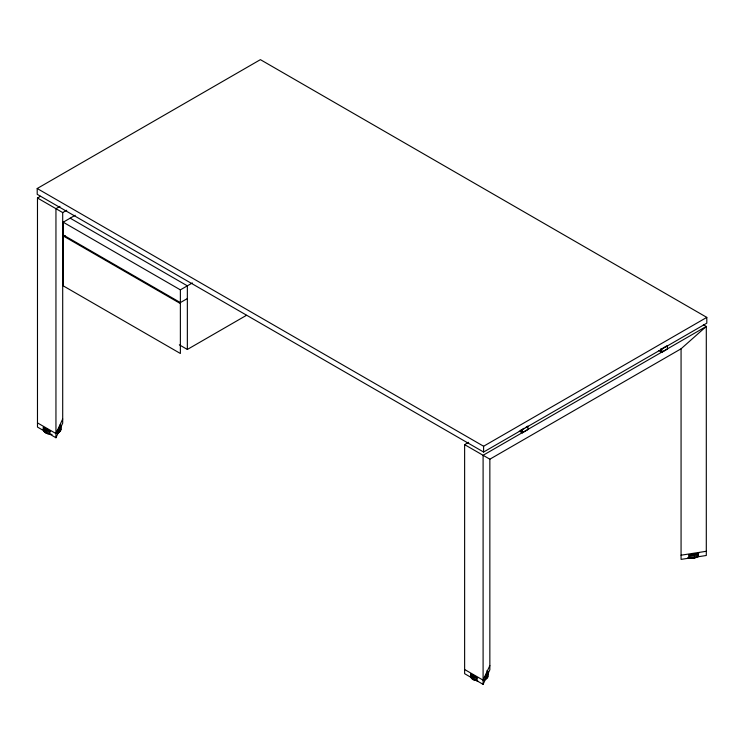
<?xml version="1.0" encoding="UTF-8"?>
<svg xmlns="http://www.w3.org/2000/svg" width="744" height="744" viewBox="0 0 744 744"><rect width="100%" height="100%" fill="white"/><g stroke="black" fill="none" stroke-linecap="round" stroke-linejoin="round"><path stroke-width="1.12" d="M60.878 426.107L60.45 427.688L58.292 429.716L58.292 432.934L60.776 430.125L60.45 424.526L60.506 426.824M487.069 670.4L487.925 673.515L485.441 676.324L485.441 679.551L487.599 677.514L487.599 674.362M62.701 418.984L55.949 433.547L37.479 422.89M40.492 196.277L37.479 198.016L37.479 427.075L43.487 430.543L43.487 427.326L49.941 431.046L49.941 434.273L55.949 437.742L58.134 433.017L58.134 429.79L60.506 424.675M60.506 427.902L62.701 423.178L62.701 212.579L37.479 198.016M489.85 665.601L483.098 680.165L464.628 669.498M468.646 442.308L464.628 444.633L464.628 673.692L470.636 677.161L470.636 673.934L477.09 677.663L477.09 680.881L483.098 684.35L485.283 679.625L485.283 676.408L487.655 671.293M487.655 674.51L489.85 669.786L489.85 459.197L464.628 444.633M489.85 459.197L681.067 348.797L706.298 326.43L703.378 324.747M698.876 556.233L694.459 558.084L689 558.084L689 554.866L694.459 554.866L698.876 553.015M37.2 188.511L260.4 59.65L706.8 317.381L706.8 323.175L483.6 452.036L37.2 194.314L37.2 188.511L483.6 446.242L706.8 317.381M59.966 206.358L55.949 208.683L55.949 437.742M62.701 212.579L66.728 210.254M187.349 298.558L180.374 302.585L63.194 234.937L63.194 222.205L75.181 215.286M63.194 222.205L180.374 289.862L192.361 282.943M179.341 344.835L187.349 349.457L246.469 315.326M524.185 428.219L522.325 429.297L522.325 432.841L521.488 432.357L521.488 429.697M526.045 427.149L527.905 426.07L527.905 429.613L522.325 432.841M662.755 348.22L667.405 345.532L667.405 349.076L661.825 352.303L660.988 351.819L660.988 349.159M57.242 430.237L58.134 429.79M57.242 433.454L58.134 433.017M484.391 676.845L485.283 676.408M484.391 680.072L485.283 679.625M681.067 555.201L706.298 551.295M180.374 289.862L180.374 353.484L63.194 285.836L63.194 235.904L65.342 235.904M52.043 434.431C48.676 434.375 43.757 433.306 43.208 429.325M43.31 430.125L43.31 426.907L45.793 429.716L50.657 431.148M470.459 673.515L472.942 676.324L477.806 677.756M470.459 676.742L472.942 679.551L477.806 680.983M687.716 557.777L689 558.084M658.775 350.536L660.709 351.652L660.709 349.001M519.275 431.083L521.209 432.199L521.209 429.539M70.169 218.178L187.349 285.836L187.349 349.457M63.194 235.904L180.374 303.552M60.776 428.535L60.878 429.325M697.984 553.62L697.984 556.837M696.923 554.141L696.923 557.358M695.742 554.559L695.742 557.777M694.459 554.866L694.459 558.084M693.11 555.052L693.11 558.27M691.734 555.117L691.734 558.335M690.348 555.052L690.348 558.27M681.067 348.797L681.067 559.386L689.26 558.121L689.26 554.903L698.114 553.527L698.114 556.754L706.298 555.489L706.298 326.43L483.098 455.291L483.098 684.35M661.825 348.759L661.825 352.303M487.925 671.925L487.925 676.742M487.599 671.144L487.655 673.441M487.599 674.297L487.599 677.514M487.069 675.041L487.069 678.258M486.344 675.719L486.344 678.937M483.6 446.242L483.6 452.036M476.458 677.57L476.458 680.797M475.184 677.263L475.184 680.49M473.993 676.845L473.993 680.072M472.942 676.324L472.942 679.551M472.04 675.719L472.04 678.937M471.315 675.041L471.315 678.258M470.785 674.297L470.785 677.514M60.776 425.308L60.776 430.125M60.45 427.688L60.45 430.906M59.92 428.423L59.92 431.641M59.195 429.102L59.195 432.329M49.309 430.962L49.309 434.18M48.035 430.655L48.035 433.873M46.844 430.237L46.844 433.454M45.793 429.716L45.793 432.934M44.891 429.102L44.891 432.329M44.166 428.423L44.166 431.641M43.636 427.688L43.636 430.906"/></g></svg>
